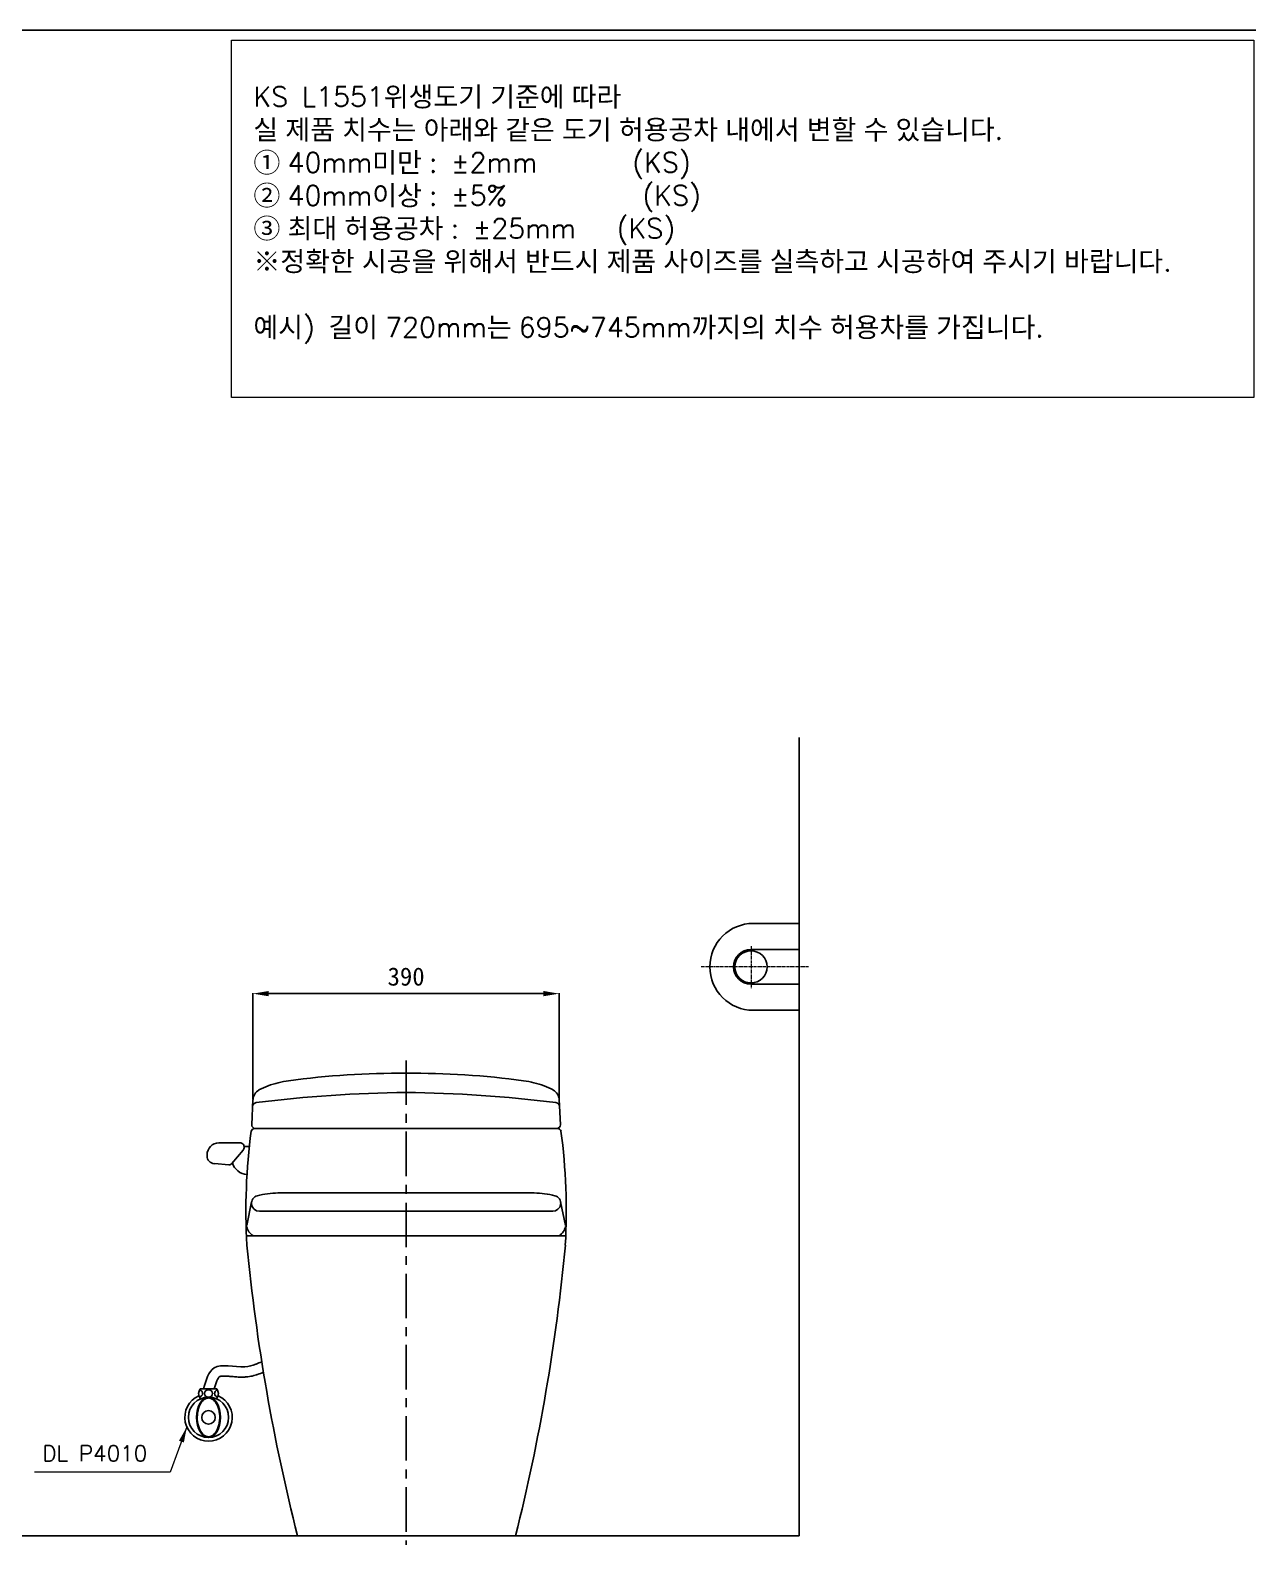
# Model space of a CAD drawing. Extents: x 4792 to 7401, y -361 to 1940.
# Drawn here: x 5851 to 7401, y -115 to 1801 of the extents above; entities that cross this region are included whole.
import ezdxf
from ezdxf.lldxf.tags import DXFTag

# ---------------------------------------------------------------- set-up
doc = ezdxf.new("R2010")
doc.units = 0
doc.header["$LTSCALE"] = 3
doc.header["$MEASUREMENT"] = 0
doc.linetypes.add('CENTER', pattern=[2, 1.25, -0.25, 0.25, -0.25])
doc.linetypes.add('HIDDEN', pattern=[0.375, 0.25, -0.125])
doc.layers.get('0').update_dxf_attribs({"linetype": 'CONTINUOUS'})
doc.layers.get('DEFPOINTS').update_dxf_attribs({"linetype": 'CONTINUOUS'})
for name, color, linetype, lineweight in [('1', 1, 'CENTER', 5), ('2', 2, 'HIDDEN', 9), ('3', 3, 'CONTINUOUS', 15)]:
    doc.layers.add(name, color=color, linetype=linetype, lineweight=lineweight)
for name, color, linetype in [('4', 4, 'CONTINUOUS'), ('6', 6, 'CONTINUOUS'), ('FAUCET', 4, 'CONTINUOUS')]:
    doc.layers.add(name, color=color, linetype=linetype)
doc.styles.add('GHS', font='romans', dxfattribs={"bigfont": 'ghs'})
doc.styles.add('ROMANS', font='romans', dxfattribs={"height": 10.144927})
tags = doc.linetypes.add('DASHED', pattern=[0.75, 0.5, -0.25]).pattern_tags.tags
tags[6:7] = [DXFTag(74, 4), DXFTag(75, 0), DXFTag(340, '0'), DXFTag(46, 1.0), DXFTag(50, 0.0), DXFTag(44, 0.0), DXFTag(45, 0.0)]
tags[4:5] = [DXFTag(74, 4), DXFTag(75, 0), DXFTag(340, '0'), DXFTag(46, 1.0), DXFTag(50, 0.0), DXFTag(44, 0.0), DXFTag(45, 0.0)]
doc.dimstyles.get("Standard").update_dxf_attribs({"dimtxt": 0.18, "dimasz": 0.18, "dimexe": 0.18, "dimexo": 0.0625, "dimgap": 0.09, "dimtad": 0, "dimtih": 1, "dimtoh": 1, "dimdec": 4, "dimzin": 0, "dimdsep": 46, "dimtxsty": 'Standard', "dimcen": 0.09, "dimadec": 0, "dimazin": 0, "dimtfac": 1, "dimtdec": 4, "dimtofl": 0, "dimtmove": 0, "dimatfit": 3, "dimfxl": 0, "dimtolj": 1, "dimtzin": 0, "dimarcsym": 0})

# ---------------------------------------------------------------- blocks, each defined once
blk = doc.blocks.new('*D25')
at = {"color": 0, "linetype": 'Continuous', "lineweight": -2}
for p, q in [((6132.3, 449.5), (6132.3, 583.3)), ((6152.3, 582.5), (6499.8, 582.5)), ((6519.8, 449.5), (6519.8, 583.3))]:
    blk.add_line(p, q, dxfattribs=at)
at = {"color": 0, "linetype": 'Continuous'}
for points in [[(6152.3, 585.9), (6152.3, 579.2), (6132.3, 582.5)], [(6499.8, 585.9), (6499.8, 579.2), (6519.8, 582.5)]]:
    blk.add_solid(points, dxfattribs=at)
at = {"layer": 'DEFPOINTS', "color": 0, "linetype": 'Continuous'}
for p in [(6519.8, 582.5), (6132.3, 448.5), (6519.8, 448.5)]:
    blk.add_point(p, dxfattribs=at)
at = {"color": 2, "linetype": 'Continuous', "lineweight": 0, "insert": (6326.1, 604), "char_height": 23, "attachment_point": 5}
blk.add_mtext('\\A1;390', dxfattribs=at)

msp = doc.modelspace()

# ---------------------------------------------------------------- linework, layer by layer
at = {"color": 1, "linetype": 'CENTER', "ltscale": 15}
msp.add_line((6326.1, 498), (6326.1, -114.7), dxfattribs=at)
at = {"color": 7}
for p, q in [((6132.3, 448.4), (6130.8, 416.6)), ((6519.8, 448.4), (6521.4, 416.6)), ((6326.1, 412), (6134.4, 412)), ((6326.1, 412), (6326.1, 412)), ((6326.1, 412), (6326.1, 412)), ((6326.1, 412), (6517.8, 412)), ((6188.7, -103.6), (6464.5, -103.6)), ((6206.1, -103.6), (6326.1, -103.6)), ((6446.1, -103.6), (6326.1, -103.6))]:
    msp.add_line(p, q, dxfattribs=at)
at = {"color": 2}
for p, q in [((6326.1, 330.6), (6164, 330.3)), ((6326.1, 330.6), (6488.2, 330.3)), ((6130.7, 319.2), (6124.4, 289.3)), ((6326.1, 307.4), (6140.5, 307.2)), ((6326.1, 307.4), (6511.7, 307.2)), ((6521.5, 319.2), (6527.8, 289.3)), ((6132.5, 276.2), (6326.1, 276.2)), ((6519.7, 276.2), (6326.1, 276.2))]:
    msp.add_line(p, q, dxfattribs=at)
msp.add_line((6124.1, 276.2), (6528.2, 276.2))
at = {"color": 7}
for centre, start, end in [((6135.1, 406.7), 97.2344, 158.8494), ((6517.1, 406.7), 21.1506, 82.7656)]:
    msp.add_arc(centre, 5.36, start, end, dxfattribs=at)
at = {"color": 2}
for centre, radius, start, end in [((6140.5, 317.2), 10, 105.1756, 270), ((6164, 230.3), 100, 90, 105.1756), ((6488.2, 230.3), 100, 74.8244, 90), ((6511.7, 317.2), 10, 270, 74.8244), ((6142.1, 291.4), 18, 190.6535, 237.8483), ((6510.1, 291.4), 18, 302.1517, 349.3465)]:
    msp.add_arc(centre, radius, start, end, dxfattribs=at)
at = {"color": 7}
for centre, major_axis, ratio, start_param, end_param in [((6314.5, -471.8), (979.5, 22.8), 0.973224, 1.536316, 1.688521), ((6337.7, -471.8), (-979.5, 22.8), 0.973224, 4.594665, 4.746869), ((6147.4, 447.7), (-15, 0), 0.983051, -1.050793, -0.046457), ((6176.7, 397.4), (-74.1, 0), 0.983051, -1.223251, -1.050793), ((6196, 343.5), (-131.4, 0), 0.989812, -1.429274, -1.225276), ((6475.5, 397.4), (74.1, 0), 0.983051, 1.050793, 1.223251), ((6504.8, 447.7), (15, 0), 0.983051, 0.046457, 1.050793), ((6137.2, 439.4), (-5.31, 0), 0.983051, -1.440789, -0.046457), ((6338.3, -1072.8), (1568.6, 33), 0.975357, 1.558056, 1.679238), ((6338, -1076.3), (1550.4, 0), 0.989803, 1.5785, 1.578505), ((6313.9, -1072.8), (-1568.6, 33), 0.975357, 4.603947, 4.725129), ((6515, 439.4), (5.31, 0), 0.983051, 0.046457, 1.440789), ((6787.8, 313), (35.6, 712), 0.931771, 1.482657, 1.685483), ((6135.2, 416.4), (4.42, 0), 0.983051, 3.095135, 4.712389), ((6516.9, 416.4), (-4.42, 0), 0.983051, 1.570796, 3.18805), ((8833.3, 531.6), (2703.3, 316.8), 0.951187, 3.122315, 3.266699), ((3818.3, 524.4), (-2704, 310.9), 0.950751, 3.016978, 3.161375)]:
    msp.add_ellipse(centre, major_axis=major_axis, ratio=ratio, start_param=start_param, end_param=end_param, dxfattribs=at)
at = {"color": 7, "extrusion": (0, 0, -1)}
for centre, major_axis, ratio, start_param, end_param in [((6456.2, 343.5), (131.4, 0), 0.989812, -1.429274, -1.225276), ((6314.1, -1076.3), (-1550.4, 0), 0.989803, 1.5785, 1.578505), ((5864.4, 312.7), (-35.9, 712), 0.931771, 1.482657, 1.685483)]:
    msp.add_ellipse(centre, major_axis=major_axis, ratio=ratio, start_param=start_param, end_param=end_param, dxfattribs=at)
at = {"color": 4}
for points, knots in [([(6069.7, 82.4), (6072.9, 93.4), (6080.3, 118.8), (6114.4, 107.5), (6131.7, 112), (6136.1, 113.8), (6136.1, 113.8), (6136.1, 113.8), (6136.2, 113.8), (6138.6, 114.8), (6141, 115.7), (6143.5, 116.7)], [0, 0, 0, 0, 29.757871, 68.554632, 82.933624, 82.933624, 82.933624, 82.950776, 82.950776, 82.950776, 90.821558, 90.821558, 90.821558, 90.821558]), ([(6083.3, 82.4), (6083.5, 83.2), (6083.8, 84.1), (6084.6, 86.8), (6085.2, 88.6), (6086.4, 91.8), (6087, 93.2), (6088.1, 95.2), (6088.5, 95.9), (6089.2, 96.9), (6089.5, 97.3), (6089.9, 97.7), (6090, 97.8), (6090.1, 97.9), (6090.1, 97.9), (6090.2, 97.9), (6090.2, 97.9), (6090.2, 97.9), (6090.3, 98), (6090.4, 98), (6090.5, 98.1), (6090.8, 98.2), (6091.2, 98.3), (6092.1, 98.5), (6092.7, 98.6), (6094.1, 98.7), (6094.9, 98.7), (6097.2, 98.7), (6098.7, 98.6), (6102.1, 98.4), (6103.9, 98.2), (6107.8, 97.9), (6109.9, 97.7), (6114.2, 97.4), (6116.4, 97.3), (6119.8, 97.3), (6120.9, 97.4), (6122.7, 97.5), (6123.4, 97.5), (6124.6, 97.6), (6125.3, 97.7), (6127.2, 97.9), (6128.4, 98.1), (6132.1, 98.8), (6134.5, 99.5), (6137.2, 100.4), (6137.7, 100.5), (6138.2, 100.7), (6138.2, 100.7), (6138.2, 100.7), (6138.2, 100.7), (6140.7, 101.6), (6143.2, 102.4), (6145.6, 103.3)], [3.329182, 3.329182, 3.329182, 3.329182, 5.759459, 5.759459, 11.498738, 11.498738, 17.238018, 17.238018, 21.455802, 21.455802, 25.673586, 25.673586, 27.997746, 27.997746, 29.325884, 29.325884, 30.372022, 30.372022, 31.418161, 31.418161, 33.510437, 33.510437, 37.034469, 37.034469, 40.5585, 40.5585, 44.082531, 44.082531, 49.404876, 49.404876, 54.727222, 54.727222, 60.049567, 60.049567, 65.371913, 65.371913, 67.916925, 67.916925, 69.3444, 69.3444, 70.771874, 70.771874, 73.626824, 73.626824, 79.336723, 79.336723, 80.583667, 80.583667, 80.583667, 80.60859, 80.60859, 80.60859, 86.901482, 86.901482, 86.901482, 86.901482])]:
    msp.add_open_spline(points, degree=3, knots=knots, dxfattribs=at)
at = {"layer": '1'}
for p, q in [((6762.5, 642.4), (6762.5, 589.4)), ((6835.2, 616.4), (6699.6, 616.4))]:
    msp.add_line(p, q, dxfattribs=at)
at = {"layer": '3', "linetype": 'DASHED'}
msp.add_lwpolyline([(6105.1, 1788.7), (7398.9, 1788.7), (7398.9, 1336.8), (6105.1, 1336.8)], close=True, dxfattribs=at)
at = {"layer": '4'}
for p, q in [((6823.5, 671.4), (6762.5, 671.4)), ((6823.5, 671.4), (6823.5, 561.4)), ((6762.5, 638.4), (6823.5, 638.4)), ((6762.5, 594.4), (6823.5, 594.4)), ((6823.5, 561.4), (6762.5, 561.4)), ((6065.6, 82.4), (6069.7, 82.4)), ((6069.7, 82.4), (6086.6, 82.4)), ((6065.6, 69.6), (6065.6, 70.4)), ((6065.6, 70.4), (6067.5, 70.4)), ((6066.8, 70.1), (6066.8, 70.4)), ((6084.7, 70.4), (6086.6, 70.4)), ((6085.3, 70.1), (6085.3, 70.4)), ((6086.6, 69.6), (6086.6, 70.4))]:
    msp.add_line(p, q, dxfattribs=at)
for centre, radius in [((6762.5, 616.4), 20.4), ((6076.1, 46.4), 25.5), ((6076.1, 46.4), 8.62)]:
    msp.add_circle(centre, radius, dxfattribs=at)
for centre, radius, start, end in [((6765.5, 616.4), 55, 90, 270), ((6762.5, 616.4), 22, 90, 270), ((6073.6, 76.4), 10, 143.1301, 216.8699), ((6078.6, 76.4), 10, 323.1301, 36.8699), ((6076.1, 46.4), 30, 113.9173, 66.0827)]:
    msp.add_arc(centre, radius, start, end, dxfattribs=at)
at = {"layer": '4', "extrusion": (0, 0, -1)}
for centre, start_param, end_param in [((6063.4, 76.6), 1.824119, 4.49897), ((6088.9, 76.6), 4.942097, 7.58465)]:
    msp.add_ellipse(centre, major_axis=(-5.23, 0), ratio=0.866391, start_param=start_param, end_param=end_param, dxfattribs=at)
for centre, major_axis, ratio in [((6076.1, 76.6), (-5.23, 0), 0.866391), ((6076.1, 46.4), (0, 25.5), 0.596529)]:
    msp.add_ellipse(centre, major_axis=major_axis, ratio=ratio, dxfattribs=at)
at = {"layer": '4'}
msp.add_open_spline([(6076.1, 70.9), (6078.2, 70.9), (6080.3, 70.1), (6084.2, 66.8), (6085.9, 64.4), (6088.7, 58.4), (6089.6, 54.8), (6090.5, 47.3), (6090.4, 43.3), (6089.1, 36), (6088, 32.6), (6085, 27), (6083.1, 24.8), (6079.1, 22.2), (6077, 21.7), (6072.9, 22.3), (6070.8, 23.4), (6067, 27.2), (6065.4, 29.9), (6063, 36.4), (6062.2, 40.1), (6061.7, 47.7), (6062, 51.6), (6063.6, 58.7), (6064.9, 62), (6068.2, 67.1), (6070.2, 68.9), (6073.5, 70.6), (6074.8, 70.9), (6076.1, 70.9)], degree=3, knots=[0, 0, 0, 0, 0.46111, 0.46111, 0.922219, 0.922219, 1.383329, 1.383329, 1.844439, 1.844439, 2.305549, 2.305549, 2.766658, 2.766658, 3.227768, 3.227768, 3.688878, 3.688878, 4.149988, 4.149988, 4.611097, 4.611097, 5.072207, 5.072207, 5.533317, 5.533317, 5.994427, 5.994427, 6.283185, 6.283185, 6.283185, 6.283185], dxfattribs=at)
at = {"layer": '6'}
for p, q in [((7401.1, 1801.4), (4926.1, 1801.4)), ((6823.5, -103.6), (6823.5, 906.4)), ((4926.1, -103.6), (6823.5, -103.6))]:
    msp.add_line(p, q, dxfattribs=at)
at = {"layer": 'FAUCET'}
msp.add_line((6116.5, 393.7), (6089.3, 393.7), dxfattribs=at)
at = {"layer": 'FAUCET', "color": 4}
for p, q in [((6120, 384.5), (6105.7, 367.7)), ((6121.1, 388.9), (6121.1, 387.6)), ((6127.7, 388.9), (6121.1, 388.9)), ((6074.3, 378.7), (6074.3, 377.3)), ((6083.5, 367.4), (6101.9, 366))]:
    msp.add_line(p, q, dxfattribs=at)
at = {"layer": 'FAUCET'}
msp.add_arc((6089.3, 378.7), 15, 90, 180, dxfattribs=at)
at = {"layer": 'FAUCET', "color": 4}
for centre, radius, start, end in [((6116.3, 388.9), 4.78, 0, 92.6026), ((6116.3, 387.6), 4.78, 319.7636, 0), ((6084.3, 377.3), 10, 180, 265.6127), ((6102.1, 370.7), 4.78, 267.3974, 319.7636), ((6126.1, 374.1), 20.5, 195.872, 266.2933)]:
    msp.add_arc(centre, radius, start, end, dxfattribs=at)

# ---------------------------------------------------------------- texts
at = {"color": 2, "linetype": 'Continuous', "lineweight": 5, "insert": (5865.8, 10.8), "char_height": 20, "attachment_point": 1, "style": 'GHS'}
msp.add_mtext_dynamic_manual_height_columns('DL P4010', width=159.097, gutter_width=20, heights=[0], dxfattribs=at)
at = {"layer": '2', "insert": (6132.9, 1567.4), "char_height": 25, "attachment_point": 4, "style": 'ROMANS'}
msp.add_mtext('KS L1551{\\fGulim|b0|i0|c129|p50;위생도기 기준에 따라 \\P실 제품 치수는 아래와 같은 도기 허용공차 내에서 변할 수 있습니다}. \\P{\\fGulim|b0|i0|c129|p50;① }40mm{\\fGulim|b0|i0|c129|p50;미만 }: ±2mm       (KS) \\P{\\fGulim|b0|i0|c129|p50;② }40mm{\\fGulim|b0|i0|c129|p50;이상 }: ±5%          (KS)\\P{\\fGulim|b0|i0|c129|p50;③ 최대 허용공차 }: ±25mm   (KS)\\P{\\fGulim|b0|i0|c0|p50;※\\fGulim|b0|i0|c129|p50;정확한 시공을 위해서 반드시 제품 사이즈를 실측하고 시공하여 주시기 바랍니다}.\\P\\P{\\fGulim|b0|i0|c129|p50;예시}) {\\fGulim|b0|i0|c129|p50;길이 }720mm{\\fGulim|b0|i0|c129|p50;는 }695~745mm{\\fGulim|b0|i0|c129|p50;까지의 치수 허용차를 가집니다}.', dxfattribs=at)

# ---------------------------------------------------------------- dimensions: what is measured, and where the dimension line sits
at = {"color": 3, "linetype": 'Continuous', "lineweight": 0}
dim = msp.add_linear_dim(base=(6519.8, 582.5), p1=(6132.3, 448.5), p2=(6519.8, 448.5), text='390', dimstyle='Standard', override={"dimtxt": 23, "dimasz": 20, "dimexe": 0.8, "dimexo": 1, "dimgap": 10, "dimtad": 1, "dimtih": 0, "dimdec": 0, "dimzin": 12, "dimclrt": 2, "dimtdec": 0, "dimtix": 1, "dimtofl": 1, "dimarcsym": 1}, dxfattribs=at)
dim.commit()
dim.dimension.update_dxf_attribs({"geometry": '*D25', "text_midpoint": (6326.1, 582.5), "dimtype": 160})

# ---------------------------------------------------------------- leaders
at = {"linetype": 'Continuous', "lineweight": 5}
msp.add_leader([(6048.8, 34.5), (6027.4, -22.9), (5856, -22.9)], dimstyle='Standard', override={"dimtxt": 30, "dimasz": 20, "dimexe": 0.8, "dimexo": 1, "dimgap": 1, "dimtad": 0, "dimtih": 0, "dimtoh": 0, "dimdec": 0, "dimzin": 8, "dimclrd": 3, "dimclre": 3, "dimclrt": 2, "dimazin": 2, "dimtdec": 0, "dimtix": 1, "dimtofl": 1, "dimlwd": 0, "dimarcsym": 1}, dxfattribs=at)

doc.saveas('drawing.dxf')
